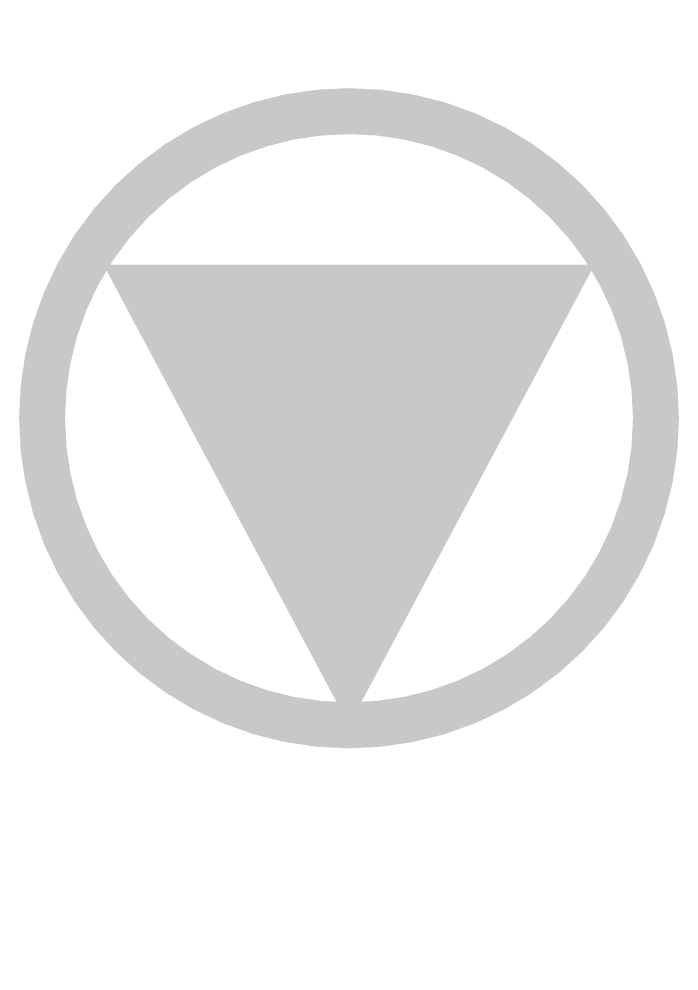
# Model space of a CAD drawing. Extents: x -0.01 to 4.29, y -1.46 to 4.74.
import ezdxf

# ---------------------------------------------------------------- set-up
doc = ezdxf.new("R2010")
doc.units = 0
doc.header["$MEASUREMENT"] = 0
doc.layers.get('0').update_dxf_attribs({"linetype": 'CONTINUOUS'})

msp = doc.modelspace()

# ---------------------------------------------------------------- linework, layer by layer
at = {"color": 7}
msp.add_lwpolyline([(2.1441, 0.1426, 0, 3.2, 0), (2.1441, 3.1426, 3.2, 3.2, 0)], format="xyseb", dxfattribs=at)
at = {"const_width": 0.3}
msp.add_lwpolyline([(2.1441, 0.1426, 1), (2.1441, 4.1426, 1), (2.1441, 0.1426, 1)], format="xyb", dxfattribs=at)

doc.saveas('drawing.dxf')
